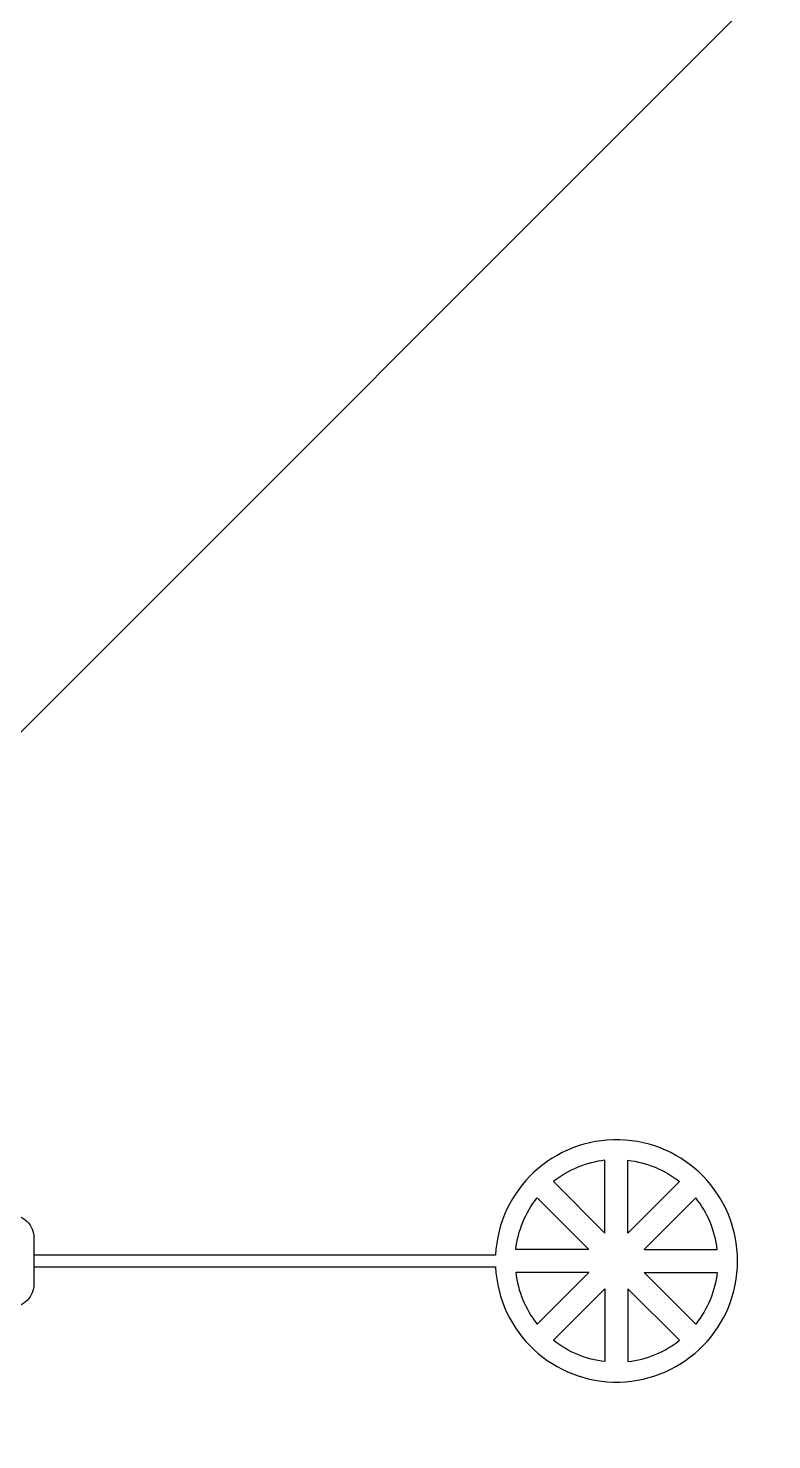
# Model space of a CAD drawing. Extents: x 135699 to 160699, y 112501 to 137501.
# Drawn here: x 150524 to 153747, y 124226 to 130344 of the extents above; entities that cross this region are included whole.
import ezdxf

# ---------------------------------------------------------------- set-up
doc = ezdxf.new("R2010")
doc.units = 13
doc.layers.add('Inlets', color=132, linetype='Continuous')
doc.layers.add('Main', color=140, linetype='Continuous')

msp = doc.modelspace()

# ---------------------------------------------------------------- linework, layer by layer
msp.add_line((135699.1, 112501.3), (160699.1, 137501.3))
at = {"layer": 'Inlets'}
for points in [[(152549.7, 124976.3, 41.976177), (152549.7, 125026.3), (150549.1, 125026.3), (150549.1, 124976.3)], [(152800.8, 125345.2), (153024.2, 125121.8), (153024.2, 125437.7, 0.140326)], [(153124, 125437.7, -0.140326), (153347.4, 125345.2), (153124, 125121.8)], [(152730.2, 125274.6), (152953.6, 125051.2), (152637.7, 125051.2, -0.140326)], [(153418, 125274.6), (153194.6, 125051.2), (153510.5, 125051.2, 0.140326)], [(152730.2, 124728), (152953.6, 124951.4), (152637.7, 124951.4, 0.140326)], [(153418, 124728), (153194.6, 124951.4), (153510.5, 124951.4, -0.140326)], [(153024.2, 124564.9, -0.140326), (152800.8, 124657.4), (153024.2, 124880.8)], [(153347.4, 124657.4), (153124, 124880.8), (153124, 124564.9, 0.140326)]]:
    msp.add_lwpolyline(points, format="xyb", close=True, dxfattribs=at)
at = {"layer": 'Main'}
msp.add_lwpolyline([(150449.1, 125201.3, -0.414214), (150549.1, 125101.3), (150549.1, 124901.3, -0.414214), (150449.1, 124801.3), (145949.1, 124801.3, -0.414214), (145849.1, 124901.3), (145849.1, 125101.3, -0.414214), (145949.1, 125201.3)], format="xyb", close=True, dxfattribs=at)

doc.saveas('drawing.dxf')
